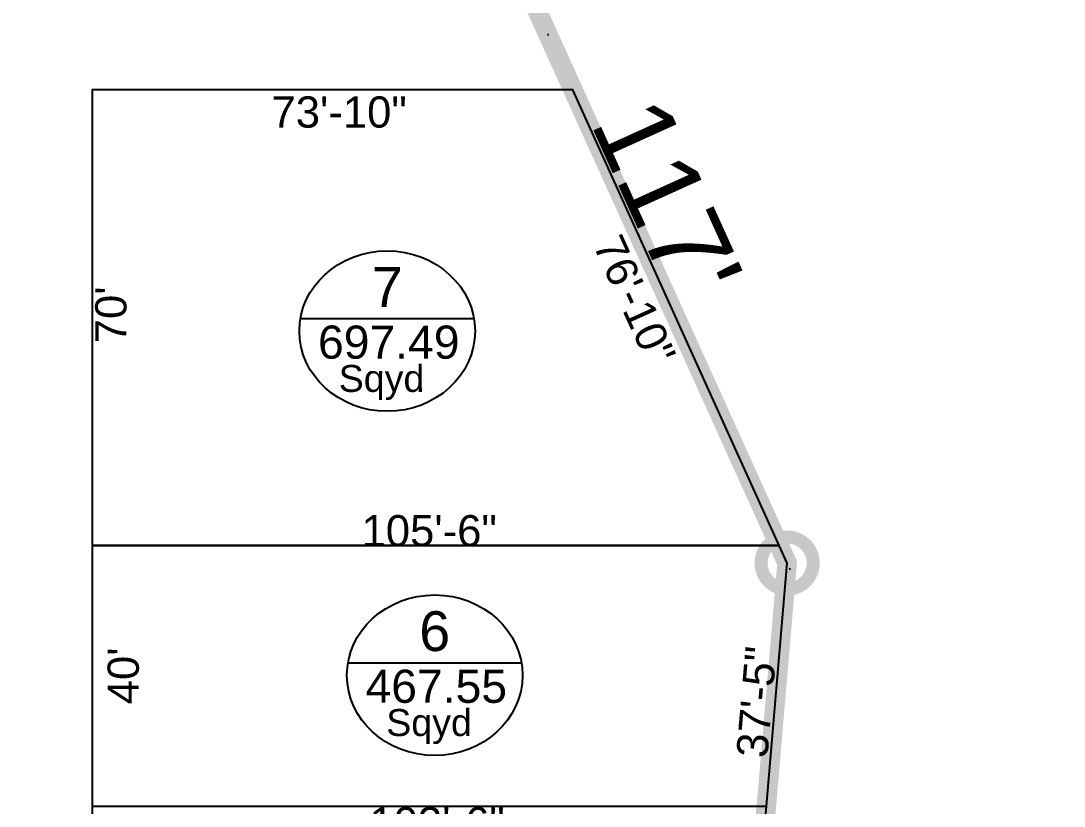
# Model space of a CAD drawing. Header units: inches. Extents: x 58735 to 82582, y -17057 to 2765.
# Drawn here: x 73042 to 74964, y -7376 to -5929 of the extents above; entities that cross this region are included whole.
import ezdxf
from ezdxf.enums import TextEntityAlignment as Align

# ---------------------------------------------------------------- set-up
doc = ezdxf.new("R2010")
doc.units = ezdxf.units.IN
doc.header["$LTSCALE"] = 15
doc.header["$PDMODE"] = 35
doc.linetypes.add('ACAD_ISO07W100', pattern=[9, 0, -9])
doc.linetypes.add('DASHDOT', pattern=[1, 0.5, -0.25, 0, -0.25])
for name, color, linetype in [('A-Area-Iden', 7, 'Continuous'), ('DIM-PLOT', 7, 'DASHDOT'), ('DIM-SITE', 62, 'DASHDOT'), ('PLOT AREA', 7, 'Continuous'), ('PlotNO.S', 181, 'Continuous'), ('Plots', 144, 'Continuous'), ('plots no outer line', 7, 'Continuous')]:
    doc.layers.add(name, color=color, linetype=linetype)
doc.layers.add('Plotouterline', color=50, linetype='Continuous', plot=False)
doc.styles.add('Arial', font='arial.ttf')
doc.dimstyles.new('DIM FOR SITE', dxfattribs={"dimscale": 96, "dimtxt": 0.1, "dimasz": 0.3125, "dimexe": 0.1875, "dimexo": 0.1875, "dimgap": 0.03125, "dimtad": 1, "dimdec": 1, "dimzin": 0, "dimdsep": 46, "dimlunit": 4, "dimtxsty": 'Arial', "dimblk": 'DOTSMALL', "dimcen": 0, "dimdle": 0.125, "dimclrd": 181, "dimclre": 40, "dimclrt": 256, "dimadec": 0, "dimazin": 0, "dimtfac": 1, "dimtdec": 1, "dimtmove": 1, "dimatfit": 3, "dimfxl": 1, "dimfrac": 1, "dimtolj": 1, "dimtzin": 0, "dimarcsym": 0})
doc.dimstyles.new('dim plot 1', dxfattribs={"dimscale": 6, "dimtxt": 9.59375, "dimasz": 10, "dimexe": 9.59375, "dimexo": 9, "dimgap": 0, "dimtad": 0, "dimdec": 1, "dimzin": 12, "dimdsep": 46, "dimlunit": 4, "dimtxsty": 'Arial', "dimblk": 'ARCHTICK', "dimcen": 0.09375, "dimdle": 1.230316, "dimse1": 1, "dimse2": 1, "dimsd1": 1, "dimsd2": 1, "dimclrd": 181, "dimclre": 40, "dimazin": 0, "dimtfac": 1, "dimtdec": 1, "dimtix": 1, "dimtmove": 2, "dimatfit": 2, "dimfxl": 1, "dimtolj": 1, "dimtzin": 0, "dimarcsym": 0})

# ---------------------------------------------------------------- blocks, each defined once
blk = doc.blocks.new('*D59')
at = {"layer": 'DefPoints', "color": 0, "transparency": 16777216}
for p in [(73173.1, -6895.5), (73230.6, -6895.5), (73173.1, -7375.5)]:
    blk.add_point(p, dxfattribs=at)
at = {"layer": 'DIM-PLOT', "color": 0, "transparency": 16777216, "insert": (73230.6, -7135.5), "char_height": 57.56, "attachment_point": 5, "rotation": 90, "style": 'Arial'}
blk.add_mtext("\\A1;40'", dxfattribs=at)
blk = doc.blocks.new('_ArchTick')
at = {"color": 0, "linetype": 'ByBlock', "const_width": 0.15}
blk.add_lwpolyline([(-0.5, -0.5), (0.5, 0.5)], dxfattribs=at)
blk = doc.blocks.new('*D60')
at = {"layer": 'DefPoints', "color": 0, "transparency": 16777216}
for p in [(73173.1, -6895.5), (74439.3, -6895.5), (74439.3, -6953.1)]:
    blk.add_point(p, dxfattribs=at)
at = {"layer": 'DIM-PLOT', "color": 0, "transparency": 16777216, "insert": (73794.2, -6868.5), "char_height": 57.562, "attachment_point": 5, "style": 'Arial'}
blk.add_mtext('\\A1;105\'-6"', dxfattribs=at)
blk = doc.blocks.new('_DotSmall')
at = {"color": 0, "linetype": 'ByBlock', "const_width": 0.5}
blk.add_lwpolyline([(-0.0625, 0, 1), (0.0625, 0, 1)], format="xyb", close=True, dxfattribs=at)
blk = doc.blocks.new('*D381')
at = {"layer": 'DefPoints', "color": 0, "transparency": 16777216}
for p in [(74453.8, -6927.7), (74453.9, -6927.7), (73897.7, -13419.9)]:
    blk.add_point(p, dxfattribs=at)
at = {"layer": 'DIM-SITE', "color": 181, "linetype": 'ACAD_ISO07W100', "lineweight": -2, "transparency": 16777216}
blk.add_line((73896.6, -13431.9), (74454.8, -6915.7), dxfattribs=at)
at = {"layer": 'DIM-SITE', "color": 40, "lineweight": -2, "transparency": 16777216}
for p, q in [((74435.9, -6926.1), (74435.8, -6926.1)), ((73879.8, -13418.4), (73879.7, -13418.4))]:
    blk.add_line(p, q, dxfattribs=at)
at = {"layer": 'DIM-SITE', "color": 181, "lineweight": -2, "transparency": 16777216, "xscale": 192, "yscale": 192, "zscale": 192}
for p, rotation in [((74453.8, -6927.7), 85.10372521494148), ((73897.6, -13419.9), 265.1037252149414)]:
    blk.add_blockref('_DotSmall', p, dxfattribs=dict(at, rotation=rotation))
at = {"layer": 'DIM-SITE', "transparency": 16777216, "char_height": 144, "attachment_point": 5, "rotation": 85.1037, "style": 'Arial'}
for s, insert in [("\\A1;543'", (74252, -10180.3)), ('\\A1;', (74101, -10167.4))]:
    blk.add_mtext(s, dxfattribs=dict(at, insert=insert))
blk = doc.blocks.new('*D382')
at = {"layer": 'DefPoints', "color": 0, "transparency": 16777216}
for p in [(73874.9, -5648.6), (73875, -5648.6), (74453.9, -6927.7)]:
    blk.add_point(p, dxfattribs=at)
at = {"layer": 'DIM-SITE', "color": 181, "linetype": 'ACAD_ISO07W100', "lineweight": -2, "transparency": 16777216}
blk.add_line((74458.9, -6938.6), (73870.1, -5637.6), dxfattribs=at)
at = {"layer": 'DIM-SITE', "color": 40, "lineweight": -2, "transparency": 16777216}
for p, q in [((73891.3, -5641.2), (73891.4, -5641.1)), ((74470.3, -6920.3), (74470.3, -6920.2))]:
    blk.add_line(p, q, dxfattribs=at)
at = {"layer": 'DIM-SITE', "color": 181, "lineweight": -2, "transparency": 16777216, "xscale": 192, "yscale": 192, "zscale": 192}
for p, rotation in [((73875, -5648.6), 114.3525116592823), ((74453.9, -6927.6), 294.3525116592822)]:
    blk.add_blockref('_DotSmall', p, dxfattribs=dict(at, rotation=rotation))
at = {"layer": 'DIM-SITE', "transparency": 16777216, "insert": (74233.1, -6257.1), "char_height": 144, "attachment_point": 5, "rotation": 294.3525, "style": 'Arial'}
blk.add_mtext("\\A1;117'", dxfattribs=at)
blk = doc.blocks.new('*D355')
at = {"layer": 'DefPoints', "color": 0, "transparency": 16777216}
for p in [(74453.9, -6927.7), (74453.9, -6927.7), (74415.5, -7375.5)]:
    blk.add_point(p, dxfattribs=at)
at = {"layer": 'DIM-PLOT', "color": 0, "transparency": 16777216, "insert": (74397.7, -7183.6), "char_height": 57.56, "attachment_point": 5, "rotation": 85.1037, "style": 'Arial'}
blk.add_mtext('\\A1;37\'-5"', dxfattribs=at)
blk = doc.blocks.new('*D356')
at = {"layer": 'DefPoints', "color": 0, "transparency": 16777216}
for p in [(74059.1, -6055.5), (74439.3, -6895.5), (74439.3, -6895.5)]:
    blk.add_point(p, dxfattribs=at)
at = {"layer": 'DIM-PLOT', "color": 0, "transparency": 16777216, "insert": (74172.5, -6443), "char_height": 57.562, "attachment_point": 5, "rotation": 294.3525, "style": 'Arial'}
blk.add_mtext('\\A1;76\'-10"', dxfattribs=at)
blk = doc.blocks.new('*D357')
at = {"layer": 'DefPoints', "color": 0, "transparency": 16777216}
for p in [(73173.1, -6055.5), (73173.1, -6055.5), (73173.1, -6895.5)]:
    blk.add_point(p, dxfattribs=at)
at = {"layer": 'DIM-PLOT', "color": 0, "transparency": 16777216, "insert": (73207.8, -6470.3), "char_height": 57.56, "attachment_point": 5, "rotation": 90, "style": 'Arial'}
blk.add_mtext("\\A1;70'", dxfattribs=at)
blk = doc.blocks.new('*D358')
at = {"layer": 'DefPoints', "color": 0, "transparency": 16777216}
for p in [(73173.1, -6055.5), (73173.1, -6055.5), (74059.1, -6055.5)]:
    blk.add_point(p, dxfattribs=at)
at = {"layer": 'DIM-PLOT', "color": 0, "transparency": 16777216, "insert": (73628.2, -6097), "char_height": 57.562, "attachment_point": 5, "style": 'Arial'}
blk.add_mtext('\\A1;73\'-10"', dxfattribs=at)
blk = doc.blocks.new('*D359')
at = {"layer": 'DefPoints', "color": 0, "transparency": 16777216}
for p in [(73173.1, -7375.5), (74415.5, -7375.5), (74415.5, -7375.5)]:
    blk.add_point(p, dxfattribs=at)
at = {"layer": 'DIM-PLOT', "color": 0, "transparency": 16777216, "insert": (73808.7, -7406.5), "char_height": 57.562, "attachment_point": 5, "style": 'Arial'}
blk.add_mtext('\\A1;103\'-6"', dxfattribs=at)
blk = doc.blocks.new('plot area-No')
at = {"layer": 'plots no outer line'}
blk.add_line((-2.22, 0.321), (2.22, 0.321), dxfattribs=at)
blk.add_ellipse((0, 0), major_axis=(-2.248, 0), ratio=0.913387, dxfattribs=at)
at = {"layer": 'PLOT AREA', "style": 'Arial', "flags": 4}
for tag, height, p in [('SPACESTYLES:PLOTAREA', 0.848, (0.04, -0.283, -0.565)), ('COLUMNNOS:SQYD-SQM', 0.689, (-0.279, -1.211, -0.459))]:
    blk.add_attdef(tag, text='', height=height, dxfattribs=at).set_placement(p, align=Align.MIDDLE_CENTER)
at = {"layer": 'PlotNO.S', "color": 0, "style": 'Arial'}
blk.add_attdef('COLUMNNOS:NUMBER', text='', height=1.018, dxfattribs=at).set_placement((0, 1.128), align=Align.MIDDLE)

msp = doc.modelspace()

# ---------------------------------------------------------------- linework, layer by layer
at = {"color": 54, "ltscale": 4, "const_width": 36}
msp.add_lwpolyline([(70862.01, 1528.22), (67450.8, 1771), (65990.64, 1555.33), (64968.45, 345.29), (65501.3, -409.6), (62314.16, -1474.51), (63212.95, -7005.96), (65994.04, -7706.62), (69628.11, -8233.11), (69628.11, -13297.11), (72119.33, -12917.4), (73897.7, -13419.91), (74453.86, -6927.68), (73874.92, -5648.6), (76386.75, -3818.21), (76148.14, -2413.81), (78916.27, -1854.27), (78042.41, -223.34), (75879.56, 1756.97), (75158.63, 1995.91)], close=True, dxfattribs=at)
at = {"layer": 'Plotouterline'}
msp.add_lwpolyline([(74453.86, -6927.68), (74439.3, -6895.54), (74059.1, -6055.54), (73173.08, -6055.54), (73173.08, -6895.54), (73173.08, -7375.54), (73173.08, -7855.54), (73173.08, -8335.54), (74333.25, -8335.54), (74374.37, -7855.54), (74415.49, -7375.54), (74453.86, -6927.68)], close=True, dxfattribs=at)
at = {"layer": 'Plots', "color": 144, "linetype": 'Continuous', "lineweight": -3}
for p, q in [((74059.1, -6055.54), (73173.08, -6055.54)), ((73173.08, -6055.54), (73173.08, -6895.54)), ((74439.3, -6895.54), (74059.1, -6055.54)), ((73173.08, -6895.54), (74439.3, -6895.54)), ((74439.3, -6895.54), (73173.08, -6895.54)), ((73173.08, -6895.54), (73173.08, -7375.54)), ((74453.86, -6927.68), (74439.3, -6895.54)), ((74415.49, -7375.54), (74453.86, -6927.68)), ((73173.08, -7375.54), (74415.49, -7375.54))]:
    msp.add_line(p, q, dxfattribs=at)
at = {"layer": 'Plots'}
for points in [[(74059.1, -6055.54), (73173.08, -6055.54), (73173.08, -6895.54), (74439.3, -6895.54)], [(74453.86, -6927.68), (74439.3, -6895.54), (73173.08, -6895.54), (73173.08, -7375.54), (74415.49, -7375.54)]]:
    msp.add_lwpolyline(points, close=True, dxfattribs=at)

# ---------------------------------------------------------------- block references
at = {"layer": 'A-Area-Iden', "color": 7, "linetype": 'Continuous', "lineweight": -3}
ref = msp.add_blockref('plot area-No', (73716.74, -6500.27), dxfattribs=dict(at, xscale=72, yscale=72, zscale=72))
ref.add_attrib('COLUMNNOS:SQYD-SQM', ' Sqyd', dxfattribs={"layer": 'PLOT AREA', "height": 49.59, "style": 'Arial'}).set_placement((73696.67, -6587.49, -33.06), align=Align.MIDDLE_CENTER)
ref.add_attrib('SPACESTYLES:PLOTAREA', '697.49', dxfattribs={"layer": 'PLOT AREA', "height": 61.053, "style": 'Arial'}).set_placement((73719.61, -6520.61, -40.7), align=Align.MIDDLE_CENTER)
ref.add_attrib('COLUMNNOS:NUMBER', '7', dxfattribs={"layer": 'PlotNO.S', "color": 0, "height": 73.26, "style": 'Arial'}).set_placement((73716.74, -6419.02), align=Align.MIDDLE)
ref = msp.add_blockref('plot area-No', (73804.32, -7134.34), dxfattribs=dict(at, xscale=72, yscale=72, zscale=72))
ref.add_attrib('COLUMNNOS:SQYD-SQM', ' Sqyd', dxfattribs={"layer": 'PLOT AREA', "height": 49.59, "style": 'Arial'}).set_placement((73784.25, -7221.56, -33.06), align=Align.MIDDLE_CENTER)
ref.add_attrib('SPACESTYLES:PLOTAREA', '467.55', dxfattribs={"layer": 'PLOT AREA', "height": 61.053, "style": 'Arial'}).set_placement((73807.2, -7154.68, -40.7), align=Align.MIDDLE_CENTER)
ref.add_attrib('COLUMNNOS:NUMBER', '6', dxfattribs={"layer": 'PlotNO.S', "color": 0, "height": 73.26, "style": 'Arial'}).set_placement((73804.32, -7053.09), align=Align.MIDDLE)

# ---------------------------------------------------------------- dimensions: what is measured, and where the dimension line sits
at = {"layer": 'DIM-PLOT'}
for base, p1, p2, angle, picture, middle in [((73173.08, -6055.54), (73173.08, -6895.54), (73173.08, -6055.54), 90, '*D357', (73207.82, -6470.28)), ((73173.08, -6055.54), (74059.1, -6055.54), (73173.08, -6055.54), 180, '*D358', (73628.24, -6097.03)), ((74439.3, -6895.54), (74059.1, -6055.54), (74439.3, -6895.54), 294.35251, '*D356', (74172.54, -6442.97)), ((74439.3, -6953.1), (73173.08, -6895.54), (74439.3, -6895.54), 0, '*D60', (73794.19, -6868.52)), ((74453.8554, -6927.6832), (74415.4902, -7375.5357), (74453.8554, -6927.6832), 85.10373, '*D355', (74397.7311, -7183.6198)), ((74415.49, -7375.54), (73173.08, -7375.54), (74415.49, -7375.54), 0, '*D359', (73808.66, -7406.49))]:
    dim = msp.add_linear_dim(base=base, p1=p1, p2=p2, angle=angle, dimstyle='dim plot 1', override={"dimdec": 0}, dxfattribs=at)
    dim.commit()
    dim.dimension.update_dxf_attribs({"geometry": picture, "text_midpoint": middle, "dimtype": 129})
dim = msp.add_aligned_dim(p1=(73173.08, -7375.54), p2=(73173.08, -6895.54), distance=-57.56, dimstyle='dim plot 1', override={"dimdec": 0}, dxfattribs=at)
dim.commit()
dim.dimension.update_dxf_attribs({"geometry": '*D59', "text_midpoint": (73230.64, -7135.54)})
at = {"layer": 'DIM-SITE'}
dim = msp.add_aligned_dim(p1=(74453.86, -6927.68), p2=(73874.92, -5648.6), distance=-0.1, dimstyle='DIM FOR SITE', override={"dimtxt": 1.5, "dimasz": 2, "dimdec": 0}, dxfattribs=at)
dim.commit()
dim.dimension.update_dxf_attribs({"geometry": '*D382', "text_midpoint": (74233.07, -6257.05)})
dim = msp.add_aligned_dim(p1=(73897.7, -13419.91), p2=(74453.86, -6927.68), distance=0.1, text='\\X<>', dimstyle='DIM FOR SITE', override={"dimtxt": 1.5, "dimasz": 2, "dimdec": 0}, dxfattribs=at)
dim.commit()
dim.dimension.update_dxf_attribs({"geometry": '*D381', "text_midpoint": (74175.68, -10173.79)})

doc.saveas('drawing.dxf')
